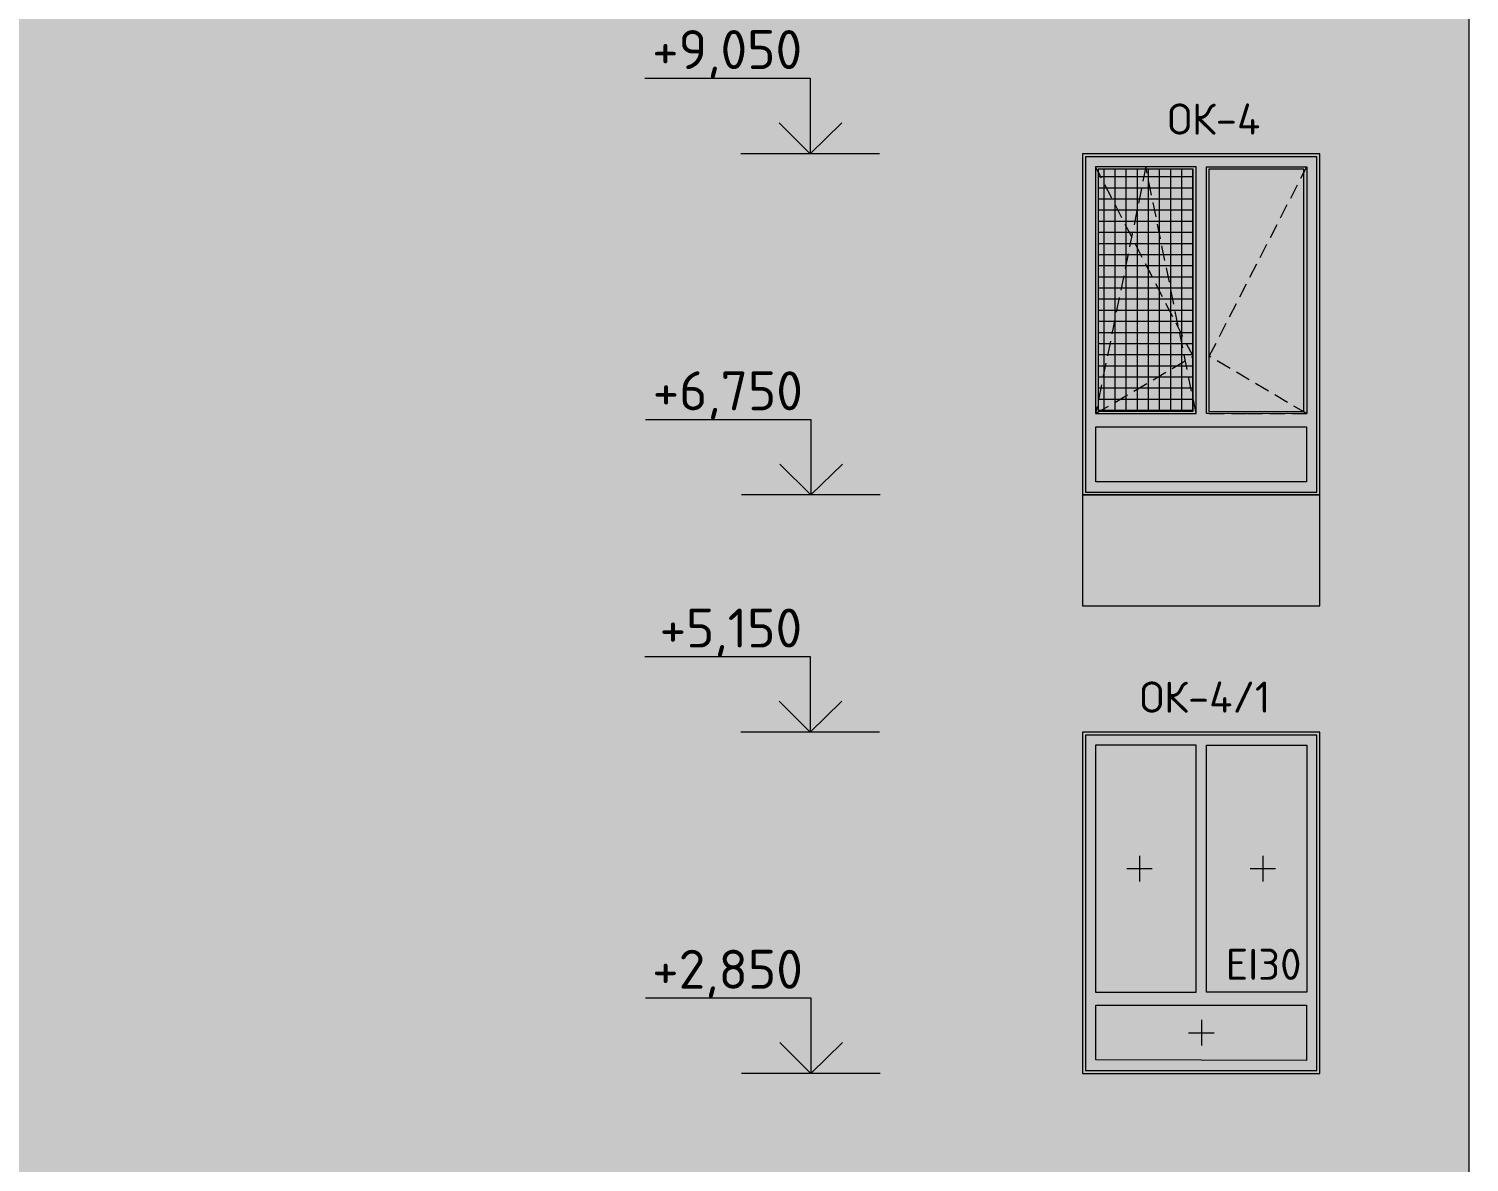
# Model space of a CAD drawing. Header units: millimetres. Extents: x -136099598 to 9192475, y 0 to 779331.
# Drawn here: x 264847 to 274563, y 290805 to 298446 of the extents above; entities that cross this region are included whole.
import ezdxf

# ---------------------------------------------------------------- set-up
doc = ezdxf.new("R2010")
doc.units = ezdxf.units.MM
doc.header["$MEASUREMENT"] = 0
doc.linetypes.add('01_base$0$DASHED2', pattern=[0.375, 0.25, -0.125])
doc.linetypes.add('ADSK_Штриховая_ш2 п1', pattern=[3, 2, -1])
doc.layers.get('0').update_dxf_attribs({"color": 250, "lineweight": 9})
for name, color, linetype, lineweight, true_color in [('!_Окно_00_Штрих_Стекло', 7, 'Continuous', 0, 0x737373), ('RAL 000 80 00', 7, 'Continuous', 0, 0xb9b8b6), ('RAL 100 6030', 7, 'Continuous', 0, 0x989057), ('RAL 7016', 7, 'Continuous', 0, 0x383e42)]:
    doc.layers.add(name, color=color, linetype=linetype, lineweight=lineweight, true_color=true_color)
for name, color, linetype in [('PDF _0', 7, 'Continuous'), ('PDF _PDF _0', 7, 'Continuous'), ('PDF _Текст', 7, 'Continuous')]:
    doc.layers.add(name, color=color, linetype=linetype)
for name, color, linetype, lineweight in [('Подвал', 250, 'ADSK_Штриховая_ш2 п1', 30), ('пунктир', 251, 'Continuous', 13), ('СТЕНЫ кирпич ЛИДЕР', 250, 'Continuous', 15)]:
    doc.layers.add(name, color=color, linetype=linetype, lineweight=lineweight)
doc.styles.add('PDF ISOCPEUR', font='isocpeur.ttf')

# ---------------------------------------------------------------- blocks, each defined once
blk = doc.blocks.new('A$Cbac6e4b7')
at = {"layer": 'RAL 100 6030'}
h = blk.add_hatch(color=256, dxfattribs=at)
h.dxf.hatch_style = 1
h.paths.add_polyline_path([(1601.5, 748.4), (0, 748.4), (0, 0), (1601.5, 0)])
at = {"layer": 'СТЕНЫ кирпич ЛИДЕР', "ltscale": 100}
blk.add_lwpolyline([(0, 748.4), (1601.5, 748.4), (1601.5, 0), (0, 0)], close=True, dxfattribs=at)
blk = doc.blocks.new('A$Cbb492947')
at = {"layer": '!_Окно_00_Штрих_Стекло'}
h = blk.add_hatch(color=256, dxfattribs=at)
h.dxf.hatch_style = 1
h.set_gradient(color1=(70, 92, 124), color2=(219, 225, 235), name='CURVED')
h.paths.add_polyline_path([(1492.6, 89), (1492.6, 2213.3), (90, 2212.3), (90, 88)])
at = {"layer": 'PDF _PDF _0', "lineweight": 0, "true_color": 0x636466}
h = blk.add_hatch(dxfattribs=at)
h.set_pattern_fill('ANSI37', color=251, scale=600, angle=135)
h.paths.add_polyline_path([(745.8, 564.4), (745.8, 2196.8), (105, 2195.8), (105, 563.4)])
at = {"layer": 'RAL 7016'}
h = blk.add_hatch(color=256, dxfattribs=at)
h.dxf.hatch_style = 1
h.paths.add_polyline_path([(1601.5, 2300.8), (0, 2300.8), (0, 0), (1601.5, 0)])
h.paths.add_polyline_path([(851.8, 2195.8), (1492.6, 2195.8), (1492.6, 564.4), (851.8, 563.4)], flags=16)
h.paths.add_polyline_path([(745.8, 2195.8), (745.8, 564.4), (105, 563.4), (105, 2195.9)], flags=16)
h.paths.add_polyline_path([(1511.5, 459.4), (1511.5, 88), (90, 88), (90, 459.4)], flags=16)
at = {"layer": 'PDF _0', "linetype": 'ADSK_Штриховая_ш2 п1', "lineweight": 0, "ltscale": 50}
for points in [[(765.8, 552.3), (427.4, 2212.8), (88.9, 548.4), (745.8, 935), (88.9, 2212.8)], [(855.7, 548.4), (1114.2, 548.4), (1512.6, 548.4), (855.7, 935), (1512.6, 2212.8)]]:
    blk.add_lwpolyline(points, dxfattribs=at)
at = {"layer": 'PDF _PDF _0', "lineweight": 0}
for points in [[(0, 0), (1601.5, 0), (1601.5, 2300.8), (0, 2300.8)], [(20, 20), (1581.5, 20), (1581.5, 2280.8), (20, 2280.8)], [(88.9, 548.4), (765.8, 548.4), (765.8, 2212.8), (88.9, 2212.8)], [(105, 563.4), (745.8, 564.4), (745.8, 2195.8), (105, 2195.8)], [(1512.6, 548.4), (835.7, 548.4), (835.7, 2212.8), (1512.6, 2212.8)], [(851.8, 563.4), (1492.6, 564.4), (1492.6, 2195.8), (851.8, 2195.8)], [(1511.5, 88), (90, 88), (90, 459.4), (1511.5, 459.4)]]:
    blk.add_lwpolyline(points, close=True, dxfattribs=at)
at = {"layer": 'PDF _Текст', "lineweight": 0, "insert": (574, 2429), "char_height": 209.99, "attachment_point": 7, "style": 'PDF ISOCPEUR'}
blk.add_mtext('ОК-4', dxfattribs=at)
blk = doc.blocks.new('A$C62938759')
at = {"layer": '!_Окно_00_Штрих_Стекло'}
h = blk.add_hatch(color=256, dxfattribs=at)
h.dxf.hatch_style = 1
h.set_gradient(color1=(70, 92, 124), color2=(219, 225, 235), name='CURVED')
h.paths.add_polyline_path([(-1094.9, 513), (-332.3, 513), (-333.7, -1151.4), (-1094.9, -1151.4)])
h.paths.add_polyline_path([(498.8, 513.2), (-263.1, 512.5), (-263.1, -1151.4), (498.8, -1151.6)])
h.paths.add_polyline_path([(-1093.6, -1239.3), (497.9, -1241.3), (497.5, -1610.8), (-1094, -1608.8)])
at = {"layer": 'RAL 7016'}
h = blk.add_hatch(color=256, dxfattribs=at)
h.dxf.hatch_style = 1
h.paths.add_polyline_path([(502.7, 601), (-1098.8, 601), (-1098.8, -1699.8), (502.7, -1699.8)])
h.paths.add_polyline_path([(-262.3, 512.7), (414.6, 513), (413, -1151.4), (-263.9, -1151.7)], flags=16)
h.paths.add_polyline_path([(-333, 513), (-333, -1151.4), (-1009.9, -1151.4), (-1009.9, 513)], flags=16)
h.paths.add_polyline_path([(412.7, -1240.7), (412.7, -1610.2), (-1008.8, -1608.8), (-1008.8, -1239.3)], flags=16)
at = {"layer": 'PDF _PDF _0', "lineweight": 0}
for p, q in [((-714, -233), (-714, -405.4)), ((117.8, -233), (117.8, -405.4)), ((-800.2, -319.2), (-627.7, -319.2)), ((31.6, -319.2), (204.1, -319.2)), ((-296.6, -1338.8), (-296.6, -1511.3)), ((-382.8, -1425.1), (-210.4, -1425.1))]:
    blk.add_line(p, q, dxfattribs=at)
for points in [[(-1098.8, -1699.8), (502.7, -1699.8), (502.7, 601), (-1098.8, 601)], [(-1078.8, -1679.8), (482.7, -1679.8), (482.7, 581), (-1078.8, 581)], [(-1009.9, -1151.4), (-333, -1151.4), (-333, 513), (-1009.9, 513)], [(413.8, -1151.4), (-263.1, -1151.4), (-263.1, 513), (413.8, 513)], [(412.7, -1611.8), (-1008.8, -1607.8), (-1008.8, -1240.3), (412.7, -1240.3)]]:
    blk.add_lwpolyline(points, close=True, dxfattribs=at)
at = {"layer": 'PDF _Текст', "lineweight": 0, "insert": (-712.6, 732), "char_height": 209.99, "attachment_point": 7, "style": 'PDF ISOCPEUR'}
blk.add_mtext('ОК-4/1', dxfattribs=at)
at = {"layer": 'PDF _Текст', "color": 1, "lineweight": 0, "insert": (-131.9, -1068.9), "char_height": 209.99, "attachment_point": 7, "style": 'PDF ISOCPEUR'}
blk.add_mtext('EI30', dxfattribs=at)

msp = doc.modelspace()

# ---------------------------------------------------------------- hatches: boundary and pattern name
at = {"layer": 'RAL 000 80 00'}
h = msp.add_hatch(color=256, dxfattribs=at)
h.dxf.hatch_style = 1
h.paths.add_polyline_path([(270753.1, 288553.5), (270718.4, 288553.6), (274563, 288553.6), (274562.9, 308453.6), (264063.2, 308453.6), (264063, 288553.6)])

# ---------------------------------------------------------------- linework, layer by layer
at = {"ltscale": 150}
msp.add_line((274563, 287272.2, -0.1), (274563, 308603.6, 0), dxfattribs=at)
at = {"layer": 'PDF _0', "lineweight": 0}
for p, q in [((270585.5, 297604.3, -0.1), (269650.5, 297604.3, -0.1)), ((270590.5, 295303.5, -0.1), (269655.5, 295303.5, -0.1)), ((270585.5, 293704.3, -0.1), (269650.5, 293704.3, -0.1)), ((270590.5, 291403.5, -0.1), (269655.5, 291403.5, -0.1))]:
    msp.add_line(p, q, dxfattribs=at)
at = {"layer": 'PDF _0', "lineweight": 0, "elevation": -0.1}
for points in [[(269002.3, 298114.2), (270118, 298114.2), (270118, 297604.3), (270331.4, 297813.2), (270118, 297604.3), (269909.1, 297813.2)], [(269007.3, 295813.4), (270123, 295813.4), (270123, 295303.5), (270336.4, 295512.4), (270123, 295303.5), (269914.1, 295512.4)], [(269002.3, 294214.2), (270118, 294214.2), (270118, 293704.3), (270331.4, 293913.2), (270118, 293704.3), (269909.1, 293913.2)], [(269007.3, 291913.4), (270123, 291913.4), (270123, 291403.5), (270336.4, 291612.4), (270123, 291403.5), (269914.1, 291612.4)]]:
    msp.add_lwpolyline(points, dxfattribs=at)
at = {"layer": 'пунктир', "linetype": '01_base$0$DASHED2', "ltscale": 500}
for p, q in [((270118, 297604.3, -0.1), (269958.3, 297604.3, -0.1)), ((270123, 295303.5, -0.1), (269963.3, 295303.5, -0.1)), ((270118, 293704.3, -0.1), (269958.3, 293704.3, -0.1)), ((270123, 291403.5, -0.1), (269963.3, 291403.5, -0.1))]:
    msp.add_line(p, q, dxfattribs=at)

# ---------------------------------------------------------------- block references
at = {"ltscale": 150}
msp.add_blockref('A$C62938759', (273053.3, 293103.3, -0.1), dxfattribs=at)
at = {"layer": 'Подвал', "ltscale": 150}
msp.add_blockref('A$Cbb492947', (271954.5, 295303.5, -0.1), dxfattribs=at)
at = {"layer": 'Подвал', "ltscale": 150, "xscale": -1}
msp.add_blockref('A$Cbac6e4b7', (273556, 294555.1, -0.1), dxfattribs=at)

# ---------------------------------------------------------------- texts
at = {"layer": 'PDF _0', "color": 18, "lineweight": 0, "true_color": 0x000000, "char_height": 262.49, "attachment_point": 9, "style": 'PDF ISOCPEUR'}
for s, insert in [('+9,050', (270063.9, 298114.2, -0.1)), ('+6,750', (270068.9, 295813.4, -0.1)), ('+5,150', (270063.9, 294214.2, -0.1)), ('+2,850', (270068.9, 291913.4, -0.1))]:
    msp.add_mtext(s, dxfattribs=dict(at, insert=insert))

doc.saveas('drawing.dxf')
